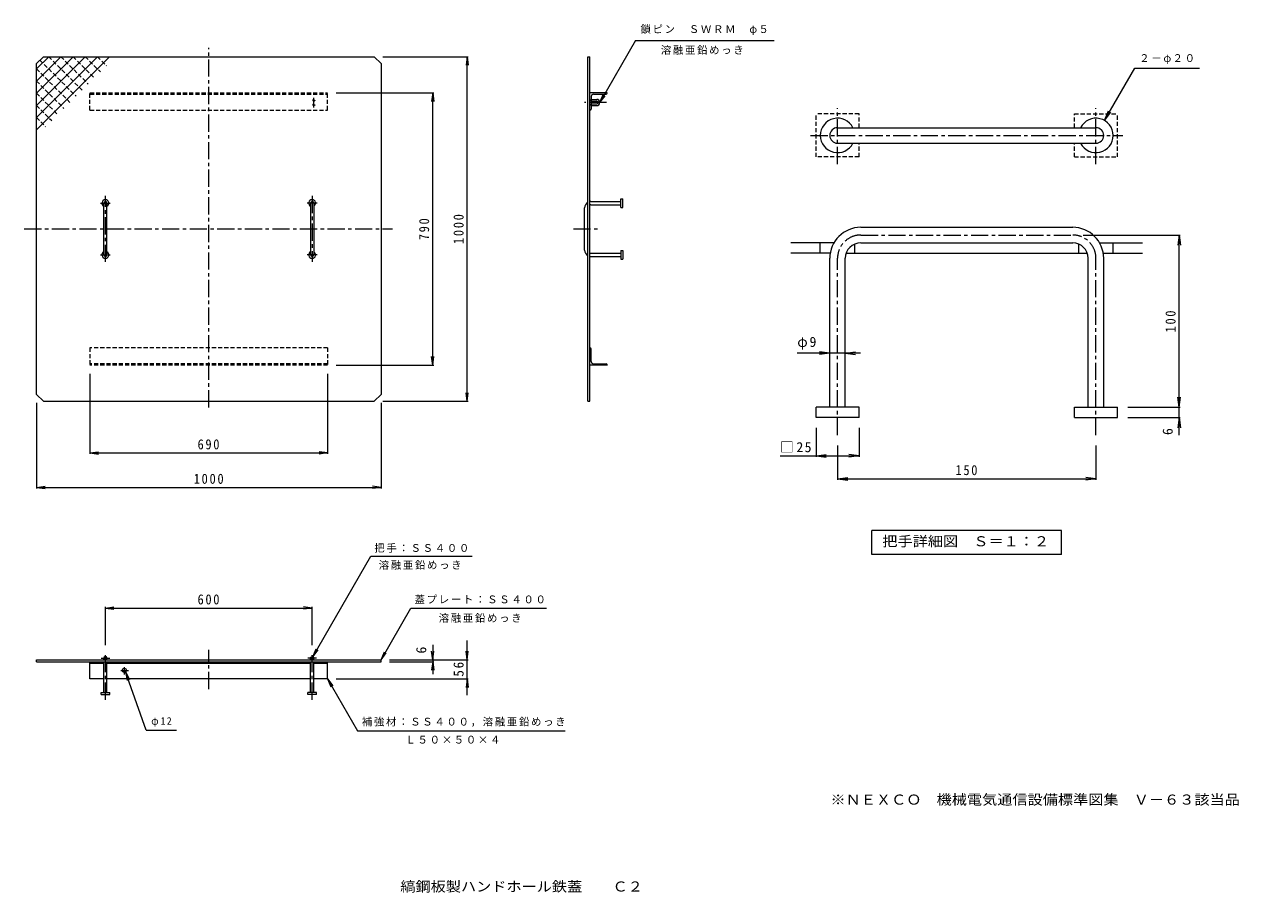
# Model space of a CAD drawing. Units: millimetres, scale not verified, with parts at other scales. Extents: x -1724 to 1801, y -1348 to 1173.
import ezdxf
from ezdxf.enums import TextEntityAlignment as Align

# ---------------------------------------------------------------- set-up
doc = ezdxf.new("R2010")
doc.units = ezdxf.units.MM
doc.header["$LTSCALE"] = 10
for name, pattern in [('CHAIN1', [8, 5, -1, 1, -1]), ('CHAIN2', [12, 9, -1, 1, -1]), ('DASHED1', [1.8, 1.2, -0.6])]:
    doc.linetypes.add(name, pattern=pattern)
for name, color, linetype, lineweight in [('C-0', 7, 'CHAIN2', 18), ('C-1', 2, 'Continuous', 18), ('C-2', 3, 'Continuous', 18), ('C-3', 4, 'Continuous', 18), ('C-4', 7, 'Continuous', 18), ('C-5', 7, 'Continuous', 18), ('C-6', 6, 'Continuous', 9), ('C-E', 7, 'Continuous', 18), ('D-2', 3, 'Continuous', 18), ('D-4', 7, 'Continuous', 18), ('D-6', 6, 'Continuous', 9)]:
    doc.layers.add(name, color=color, linetype=linetype, lineweight=lineweight)
doc.layers.add('F-4_F-4ﾚｲﾔ', color=2, linetype='Continuous')
doc.styles.add('ＭＳ ゴシック', font='')
doc.styles.get('ＭＳ ゴシック').set_extended_font_data('MS Gothic')

msp = doc.modelspace()

# ---------------------------------------------------------------- linework, layer by layer
at = {"layer": 'C-0'}
for p, q in [((-1444.07, -702.37), (-1421.63, -702.37)), ((-1433.41, -713.96), (-1433.41, -693.13))]:
    msp.add_line(p, q, dxfattribs=at)
at = {"layer": 'C-1', "linetype": 'DASHED1'}
for p, q in [((-1533.41, 973.63), (-843.41, 973.63)), ((-1533.41, 923.63), (-1533.41, 973.63)), ((-1533.41, 969.63), (-843.41, 969.63)), ((-843.41, 923.63), (-843.41, 973.63)), ((-1533.41, 923.63), (-843.41, 923.63)), ((-843.41, 233.63), (-1533.41, 233.63)), ((-1533.41, 233.63), (-1533.41, 183.63)), ((-843.41, 233.63), (-843.41, 183.63)), ((-843.41, 187.63), (-1533.41, 187.63)), ((-843.41, 183.63), (-1533.41, 183.63))]:
    msp.add_line(p, q, dxfattribs=at)
at = {"layer": 'C-1'}
for p, q in [((-32.41, 973.63), (-82.41, 973.63)), ((-78.41, 963.13), (-78.41, 926.63)), ((-71.91, 969.63), (-35.41, 969.63)), ((-32.41, 972.63), (-32.41, 973.63)), ((-81.41, 923.63), (-82.41, 923.63)), ((-81.41, 233.63), (-82.41, 233.63)), ((-78.41, 194.13), (-78.41, 230.63)), ((-32.41, 183.63), (-82.41, 183.63)), ((-71.91, 187.63), (-35.41, 187.63)), ((-32.41, 184.63), (-32.41, 183.63)), ((-1533.41, -727.37), (-1533.41, -677.37)), ((-1533.41, -681.37), (-1492.91, -681.37)), ((-1483.91, -681.37), (-892.91, -681.37)), ((-883.91, -681.37), (-843.41, -681.37)), ((-843.41, -727.37), (-843.41, -677.37)), ((-1492.91, -727.37), (-1533.41, -727.37)), ((-892.91, -727.37), (-1483.91, -727.37)), ((-843.41, -727.37), (-883.91, -727.37))]:
    msp.add_line(p, q, dxfattribs=at)
msp.add_circle((-1433.41, -702.37), 6, dxfattribs=at)
for centre, radius, start, end in [((-71.91, 963.13), 6.5, 90, 180), ((-35.41, 972.63), 3, 270, 0), ((-81.41, 926.63), 3, 270, 0), ((-81.41, 230.63), 3, 0, 90), ((-71.91, 194.13), 6.5, 180, 270), ((-35.41, 184.63), 3, 0, 90)]:
    msp.add_arc(centre, radius, start, end, dxfattribs=at)
at = {"layer": 'C-2', "linetype": 'CHAIN1'}
for p, q in [((-1188.41, 60.81), (-1188.41, 1103.98)), ((-1723.86, 578.63), (-655.1, 578.63)), ((-130.12, 578.63), (-51.76, 578.63)), ((-1188.41, -756.99), (-1188.41, -642.6))]:
    msp.add_line(p, q, dxfattribs=at)
at = {"layer": 'C-2'}
for p, q in [((-1688.41, 1058.63), (-1668.41, 1078.63)), ((-1688.41, 98.63), (-1688.41, 1058.63)), ((-1668.41, 1078.63), (-708.41, 1078.63)), ((-708.41, 1078.63), (-688.41, 1058.63)), ((-688.41, 1058.63), (-688.41, 98.63)), ((-88.41, 1078.63), (-82.41, 1078.63)), ((-88.41, 78.63), (-88.41, 1078.63)), ((-82.41, 78.63), (-82.41, 1078.63)), ((-1688.41, 98.63), (-1668.41, 78.63)), ((-1668.41, 78.63), (-708.41, 78.63)), ((-708.41, 78.63), (-688.41, 98.63)), ((-88.41, 78.63), (-82.41, 78.63)), ((-1688.41, -671.37), (-688.41, -671.37)), ((-1688.41, -677.37), (-1688.41, -671.37)), ((-1688.41, -677.37), (-688.41, -677.37)), ((-688.41, -677.37), (-688.41, -671.37))]:
    msp.add_line(p, q, dxfattribs=at)
at = {"layer": 'C-2', "color": 6, "lineweight": 9}
for p, q in [((-1688.41, 1043.27), (-1653.06, 1078.63)), ((-1688.41, 1007.92), (-1617.7, 1078.63)), ((-1688.41, 972.56), (-1582.35, 1078.63)), ((-1688.41, 937.21), (-1546.99, 1078.63)), ((-1688.41, 866.5), (-1476.28, 1078.63)), ((-1688.41, 901.85), (-1511.64, 1078.63))]:
    msp.add_line(p, q, dxfattribs=at)
at = {"layer": 'C-2', "color": 6, "linetype": 'DASHED1', "lineweight": 9}
for p, q in [((-1678.41, 1068.63), (-1573.51, 963.72)), ((-1653.06, 1078.63), (-1555.83, 981.4)), ((-1617.7, 1078.63), (-1538.15, 999.08)), ((-1582.35, 1078.63), (-1520.48, 1016.76)), ((-1546.99, 1078.63), (-1502.8, 1034.43)), ((-1511.64, 1078.63), (-1485.12, 1052.11)), ((-1688.41, 1043.27), (-1591.19, 946.05)), ((-1688.41, 1007.92), (-1608.86, 928.37)), ((-1688.41, 972.56), (-1626.54, 910.69)), ((-1688.41, 937.21), (-1644.22, 893.01)), ((-1688.41, 901.85), (-1661.9, 875.33))]:
    msp.add_line(p, q, dxfattribs=at)
at = {"layer": 'C-2'}
for centre, start, end in [((-1488.41, 653.63), 296.74321, 243.25679), ((-888.41, 653.63), 296.74321, 243.25679), ((-1488.41, 503.63), 116.74321, 63.25679), ((-888.41, 503.63), 116.74321, 63.25679)]:
    msp.add_arc(centre, 10, start, end, dxfattribs=at)
at = {"layer": 'C-3', "linetype": 'CHAIN2'}
msp.add_line((-883.41, 931.63), (-883.41, 959.63), dxfattribs=at)
at = {"layer": 'C-3'}
for p, q in [((-78.41, 949.63), (-78.41, 954.63)), ((-78.41, 954.63), (-62.38, 954.63)), ((-78.41, 949.63), (-62.39, 949.63)), ((-78.41, 936.63), (-78.41, 941.63)), ((-78.41, 941.63), (-62.41, 941.63)), ((-78.41, 936.63), (-62.41, 936.63))]:
    msp.add_line(p, q, dxfattribs=at)
at = {"layer": 'C-3', "linetype": 'CHAIN1'}
msp.add_line((-34.04, 945.63), (-97.45, 945.63), dxfattribs=at)
at = {"layer": 'C-3', "linetype": 'DASHED1'}
for centre in [(-883.41, 952.13), (-883.41, 939.13)]:
    msp.add_circle(centre, 2.5, dxfattribs=at)
at = {"layer": 'C-3'}
for radius, end in [(9, 90), (4, 89.65162)]:
    msp.add_arc((-62.41, 945.63), radius, 270, end, dxfattribs=at)
at = {"layer": 'C-4'}
for p, q in [((-683.41, 1078.63), (-435.41, 1078.63)), ((-438.41, 1078.63), (-441.68, 1053.84)), ((-438.41, 78.63), (-438.41, 1078.63)), ((-438.41, 1078.63), (-435.15, 1053.84)), ((-818.41, 973.63), (-535.41, 973.63)), ((-538.41, 973.63), (-541.68, 948.84)), ((-538.41, 183.63), (-538.41, 973.63)), ((-538.41, 973.63), (-535.15, 948.84)), ((-818.41, 183.63), (-535.41, 183.63)), ((-538.41, 183.63), (-541.68, 208.41)), ((-538.41, 183.63), (-535.15, 208.41)), ((-1533.41, 158.63), (-1533.41, -74.37)), ((-843.41, 158.63), (-843.41, -74.37)), ((-1688.41, 73.63), (-1688.41, -174.37)), ((-688.41, 73.63), (-688.41, -174.37)), ((-683.41, 78.63), (-435.41, 78.63)), ((-438.41, 78.63), (-441.68, 103.41)), ((-438.41, 78.63), (-435.15, 103.41)), ((-1533.41, -71.37), (-1508.63, -68.11)), ((-843.41, -71.37), (-868.2, -68.11)), ((-1533.41, -71.37), (-843.41, -71.37)), ((-1533.41, -71.37), (-1508.63, -74.64)), ((-843.41, -71.37), (-868.2, -74.64)), ((-1688.41, -171.37), (-1663.63, -168.11)), ((-1688.41, -171.37), (-688.41, -171.37)), ((-1688.41, -171.37), (-1663.63, -174.64)), ((-688.41, -171.37), (-713.2, -168.11)), ((-688.41, -171.37), (-713.2, -174.64)), ((-1488.41, -521.37), (-1463.63, -518.11)), ((-1488.41, -629.57), (-1488.41, -518.37)), ((-1488.41, -521.37), (-888.41, -521.37)), ((-1488.41, -521.37), (-1463.63, -524.64)), ((-888.41, -521.37), (-913.2, -518.11)), ((-888.41, -521.37), (-913.2, -524.64)), ((-888.41, -629.57), (-888.41, -518.37)), ((-538.41, -628.29), (-538.41, -713.28)), ((-438.41, -774.17), (-438.41, -615.88)), ((-538.41, -671.37), (-541.68, -646.59)), ((-538.41, -671.37), (-535.15, -646.59)), ((-438.41, -671.37), (-441.68, -646.59)), ((-438.41, -671.37), (-435.15, -646.59)), ((-663.41, -671.37), (-435.41, -671.37)), ((-663.41, -677.37), (-535.41, -677.37)), ((-538.41, -677.37), (-541.68, -702.16)), ((-538.41, -677.37), (-535.15, -702.16)), ((-818.41, -727.37), (-435.41, -727.37)), ((-438.41, -727.37), (-441.68, -752.16)), ((-438.41, -727.37), (-435.15, -752.16))]:
    msp.add_line(p, q, dxfattribs=at)
at = {"layer": 'C-5'}
for p, q in [((-53.41, 945.63), (-38.19, 965.46)), ((-1430.26, -706.91), (-1425.03, -731.35)), ((-1370.04, -876.17), (-1281.74, -876.17))]:
    msp.add_line(p, q, dxfattribs=at)
for points in [[(50.51, 1125.63), (-53.41, 945.63), (-43.85, 968.73)], [(-1370.04, -876.17), (-1430.26, -706.91), (-1418.88, -729.16)]]:
    msp.add_lwpolyline(points, dxfattribs=at)
at = {"layer": 'C-6', "linetype": 'CHAIN1'}
for p, q in [((-1488.41, 482.86), (-1488.41, 674.39)), ((-888.41, 674.39), (-888.41, 482.86)), ((-1502.57, 653.63), (-1474.44, 653.63)), ((-874.25, 653.63), (-902.39, 653.63)), ((-1502.57, 503.63), (-1474.44, 503.63)), ((-874.25, 503.63), (-902.39, 503.63)), ((-1501.14, -666.87), (-1475.89, -666.87)), ((-1488.41, -788.03), (-1488.41, -654.57)), ((-875.68, -666.87), (-900.93, -666.87)), ((-888.41, -788.03), (-888.41, -654.57))]:
    msp.add_line(p, q, dxfattribs=at)
at = {"layer": 'C-6'}
for p, q in [((-1492.91, 503.63), (-1492.91, 653.63)), ((-1483.91, 503.63), (-1483.91, 653.63)), ((-892.91, 653.63), (-892.91, 503.63)), ((-883.91, 653.63), (-883.91, 503.63)), ((-97.41, 517.13), (-97.41, 640.13)), ((-79.41, 658.13), (7.09, 658.13)), ((-79.41, 649.13), (7.09, 649.13)), ((7.09, 641.13), (7.09, 666.13)), ((7.09, 666.13), (13.09, 666.13)), ((7.09, 641.13), (13.09, 641.13)), ((13.09, 641.13), (13.09, 666.13)), ((-79.41, 508.13), (7.09, 508.13)), ((-79.41, 499.13), (7.09, 499.13)), ((7.09, 516.13), (7.09, 491.13)), ((7.09, 491.13), (13.09, 491.13)), ((-1492.91, -671.37), (-1492.91, -666.87)), ((-1483.91, -671.37), (-1483.91, -666.87)), ((-892.91, -671.37), (-892.91, -666.87)), ((-883.91, -671.37), (-883.91, -666.87)), ((-1492.91, -766.87), (-1492.91, -677.37)), ((-1483.91, -766.87), (-1483.91, -677.37)), ((-892.91, -766.87), (-892.91, -677.37)), ((-883.91, -766.87), (-883.91, -677.37)), ((-1500.91, -766.87), (-1475.91, -766.87)), ((-1500.91, -772.87), (-1500.91, -766.87)), ((-900.91, -772.87), (-900.91, -766.87)), ((-875.91, -766.87), (-900.91, -766.87)), ((-875.91, -772.87), (-900.91, -772.87)), ((-875.91, -772.87), (-875.91, -766.87))]:
    msp.add_line(p, q, dxfattribs=at)
for points in [[(7.09, 516.13), (13.09, 516.13), (13.09, 491.13)], [(-1500.91, -772.87), (-1475.91, -772.87), (-1475.91, -766.87)]]:
    msp.add_lwpolyline(points, dxfattribs=at)
msp.add_circle((-888.41, -666.87), 4.5, dxfattribs=at)
for centre, radius, start, end in [((-1488.41, 653.63), 4.5, 0, 180), ((-888.41, 653.63), 4.5, 7.01646, 180), ((-79.41, 640.13), 18, 119.99998, 180), ((-79.41, 640.13), 18, 90, 99.59406), ((-79.41, 640.13), 9, 90, 109.47121), ((-1488.41, 503.63), 4.5, 180, 0), ((-888.41, 503.63), 4.5, 180, 0), ((-79.41, 517.13), 18, 180, 240), ((-79.41, 517.13), 9, 250.52878, 270), ((-79.41, 517.13), 18, 260.40593, 270), ((-1488.41, -666.87), 4.5, 9.05301, 0)]:
    msp.add_arc(centre, radius, start, end, dxfattribs=at)
at = {"layer": 'C-E'}
for p, q in [((50.51, 1125.63), (452.59, 1125.63)), ((-886.16, -662.97), (-717.81, -371.37)), ((-717.81, -371.37), (-424.06, -371.37)), ((-688.41, -671.37), (-601.81, -521.37)), ((-601.81, -521.37), (-208.6, -521.37)), ((-886.16, -662.97), (-876.6, -639.88)), ((-886.16, -662.97), (-870.94, -643.14)), ((-688.41, -671.37), (-678.85, -648.27)), ((-688.41, -671.37), (-673.19, -651.54)), ((-843.41, -727.37), (-828.19, -747.21)), ((-843.41, -727.37), (-833.85, -750.47))]:
    msp.add_line(p, q, dxfattribs=at)
msp.add_lwpolyline([(-843.41, -727.37), (-756.81, -877.37), (-154.13, -877.37)], dxfattribs=at)
at = {"layer": 'D-2'}
for p, q in [((626.11, 538.54), (501.08, 538.54)), ((586.55, 508.54), (586.55, 538.54)), ((686.55, 508.54), (686.55, 535)), ((1336.55, 508.54), (1336.55, 535)), ((1397, 538.54), (1522.03, 538.54)), ((1436.55, 508.54), (1436.55, 538.54)), ((615.31, 508.54), (501.08, 508.54)), ((661.63, 508.54), (1361.48, 508.54)), ((1407.8, 508.54), (1522.03, 508.54))]:
    msp.add_line(p, q, dxfattribs=at)
for centre, start, end in [((636.55, 850.08), 26.74368, 333.2563), ((1386.55, 850.08), 206.74368, 153.2563)]:
    msp.add_arc(centre, 50, start, end, dxfattribs=at)
at = {"layer": 'D-4'}
for p, q in [((1411.55, 893.38), (1499.54, 1045.77)), ((1499.54, 1045.77), (1687.42, 1045.77)), ((1411.55, 893.38), (1423.04, 921.09)), ((1411.55, 893.38), (1429.82, 917.18)), ((1349.05, 561.04), (1631.07, 561.04)), ((1628.07, 561.04), (1624.15, 531.3)), ((1628.07, -19.37), (1628.07, 561.04)), ((1628.07, 561.04), (1631.98, 531.3)), ((703.46, 218.35), (519.69, 218.35)), ((614.05, 218.35), (584.31, 222.26)), ((614.05, 218.35), (584.31, 214.43)), ((659.05, 218.35), (688.8, 222.26)), ((659.05, 218.35), (688.8, 214.43)), ((1628.07, 61.04), (1624.15, 90.79)), ((1628.07, 61.04), (1631.98, 90.79)), ((1479.05, 61.04), (1631.07, 61.04)), ((574.05, 1.04), (574.05, -82.89)), ((699.05, 1.04), (699.05, -82.89)), ((1479.05, 31.04), (1631.07, 31.04)), ((1628.07, 31.04), (1624.15, 1.3)), ((1628.07, 31.04), (1631.98, 1.3)), ((636.55, -49.54), (636.55, -149.16)), ((1386.55, -49.54), (1386.55, -149.16)), ((469.6, -79.89), (699.05, -79.89)), ((574.05, -79.89), (603.8, -75.97)), ((574.05, -79.89), (603.8, -83.8)), ((699.05, -79.89), (669.31, -75.97)), ((699.05, -79.89), (669.31, -83.8)), ((636.55, -146.16), (666.3, -142.25)), ((636.55, -146.16), (1386.55, -146.16)), ((636.55, -146.16), (666.3, -150.08)), ((1386.55, -146.16), (1356.81, -142.25)), ((1386.55, -146.16), (1356.81, -150.08))]:
    msp.add_line(p, q, dxfattribs=at)
at = {"layer": 'D-4', "color": 2}
for points in [[(1286.55, -366.16), (1286.55, -296.16), (736.55, -296.16)], [(1286.55, -366.16), (736.55, -366.16), (736.55, -296.16)]]:
    msp.add_lwpolyline(points, dxfattribs=at)
at = {"layer": 'D-6', "linetype": 'CHAIN1'}
for p, q in [((636.55, 767.1), (636.55, 929.25)), ((1386.55, 767.1), (1386.55, 929.25)), ((558.08, 850.08), (1465.03, 850.08)), ((704.05, 561.04), (1319.05, 561.04)), ((636.55, -19.54), (636.55, 493.54)), ((1386.55, -19.54), (1386.55, 493.54))]:
    msp.add_line(p, q, dxfattribs=at)
at = {"layer": 'D-6', "linetype": 'DASHED1'}
for p, q in [((574.05, 787.58), (574.05, 912.58)), ((699.05, 912.58), (574.05, 912.58)), ((699.05, 872.58), (699.05, 912.58)), ((1324.05, 872.58), (1324.05, 912.58)), ((1324.05, 912.58), (1449.05, 912.58)), ((1449.05, 787.58), (1449.05, 912.58)), ((699.05, 787.58), (699.05, 827.58)), ((1324.05, 787.58), (1324.05, 827.58)), ((699.05, 787.58), (574.05, 787.58)), ((1324.05, 787.58), (1449.05, 787.58))]:
    msp.add_line(p, q, dxfattribs=at)
at = {"layer": 'D-6'}
for p, q in [((636.55, 872.58), (1386.55, 872.58)), ((636.55, 827.58), (1386.55, 827.58)), ((704.05, 583.54), (1319.05, 583.54)), ((704.05, 538.54), (1319.05, 538.54)), ((614.05, 61.04), (614.05, 493.54)), ((659.05, 61.04), (659.05, 493.54)), ((1364.05, 61.04), (1364.05, 493.54)), ((1409.05, 61.04), (1409.05, 493.54)), ((574.05, 31.04), (574.05, 61.04)), ((699.05, 61.04), (574.05, 61.04)), ((699.05, 31.04), (699.05, 61.04)), ((1324.05, 61.04), (1449.05, 61.04)), ((1324.05, 31.04), (1324.05, 61.04)), ((699.05, 31.04), (574.05, 31.04))]:
    msp.add_line(p, q, dxfattribs=at)
msp.add_lwpolyline([(1324.05, 31.04), (1449.05, 31.04), (1449.05, 61.04)], dxfattribs=at)
for centre, radius, start, end in [((636.55, 850.08), 22.5, 90, 270), ((1386.55, 850.08), 22.5, 270, 90), ((704.05, 493.54), 90, 90, 180), ((1319.05, 493.54), 90, 0, 90), ((704.05, 493.54), 45, 90, 180), ((1319.05, 493.54), 45, 0, 90)]:
    msp.add_arc(centre, radius, start, end, dxfattribs=at)
at = {"layer": 'D-6', "linetype": 'CHAIN1'}
for centre, start, end in [((704.05, 493.54), 90, 180), ((1319.05, 493.54), 0, 90)]:
    msp.add_arc(centre, 67.5, start, end, dxfattribs=at)

# ---------------------------------------------------------------- texts
at = {"layer": 'C-4', "color": 2, "style": 'ＭＳ ゴシック'}
msp.add_text('6', height=29.33, rotation=90, dxfattribs=at).set_placement((-548.41, -653.52), align=Align.BOTTOM_LEFT)
at = {"layer": 'C-4', "color": 2, "style": 'ＭＳ ゴシック', "width": 1.1}
msp.add_text('※ＮＥＸＣＯ\u3000機械電気通信設備標準図集\u3000Ｖ－６３該当品', height=29.33, dxfattribs=at).set_placement((616.02, -1100.85), align=Align.BOTTOM_LEFT)
at = {"layer": 'C-4', "color": 2, "char_height": 29.33, "attachment_point": 7, "rotation": 90, "style": 'ＭＳ ゴシック'}
for s, insert in [('\\T1.27;\\W0.9;790', (-548.41, 546.13)), ('\\T1.28;\\W0.9;1000', (-448.41, 534.88)), ('\\T1.27;\\W0.95;56', (-448.41, -720.62))]:
    msp.add_mtext(s, dxfattribs=dict(at, insert=insert))
at = {"layer": 'C-4', "color": 2, "char_height": 29.33, "attachment_point": 7, "style": 'ＭＳ ゴシック'}
for s, insert in [('\\T1.27;\\W0.9;690', (-1220.91, -61.37)), ('\\T1.28;\\W0.9;1000', (-1232.16, -161.37)), ('\\T1.27;\\W0.9;600', (-1220.91, -511.37))]:
    msp.add_mtext(s, dxfattribs=dict(at, insert=insert))
at = {"layer": 'C-5', "insert": (-1355.45, -866.19), "char_height": 21.99, "attachment_point": 7, "style": 'ＭＳ ゴシック'}
msp.add_mtext('\\T1.26;\\W0.95;φ12', dxfattribs=at)
at = {"layer": 'C-E', "char_height": 21.99, "attachment_point": 7, "style": 'ＭＳ ゴシック'}
for s, insert in [('\\T1.17;鎖ピン\u3000ＳＷＲＭ\u3000φ５', (64.62, 1141.49)), ('\\T1.17;溶融亜鉛めっき', (123.63, 1084.31)), ('\\T1.17;把手：ＳＳ４００', (-707.92, -360.84)), ('\\T1.17;溶融亜鉛めっき', (-695.1, -410.29)), ('\\T1.17;蓋プレート：ＳＳ４００', (-590.89, -508.95)), ('\\T1.17;溶融亜鉛めっき', (-521.06, -564.28)), ('\\T1.17;補強材：ＳＳ４００，溶融亜鉛めっき', (-744.13, -865.82)), ('\\T1.17;Ｌ５０×５０×４', (-617.58, -915.12))]:
    msp.add_mtext(s, dxfattribs=dict(at, insert=insert))
at = {"layer": 'D-4', "color": 2, "style": 'ＭＳ ゴシック'}
msp.add_text('6', height=29.33, rotation=90, dxfattribs=at).set_placement((1618.07, -19.37), align=Align.BOTTOM_LEFT)
at = {"layer": 'D-4', "color": 2, "style": 'ＭＳ ゴシック', "width": 1.1}
msp.add_text('把手詳細図\u3000Ｓ＝１：２', height=29.33, dxfattribs=at).set_placement((766.55, -351.16), align=Align.BOTTOM_LEFT)
at = {"layer": 'D-4', "insert": (1512.17, 1057.35), "char_height": 21.99, "attachment_point": 7, "style": 'ＭＳ ゴシック'}
msp.add_mtext('\\T1.17;２－φ２０', dxfattribs=at)
at = {"layer": 'D-4', "color": 2, "insert": (1618.07, 278.54), "char_height": 29.33, "attachment_point": 7, "rotation": 90, "style": 'ＭＳ ゴシック'}
msp.add_mtext('\\T1.27;\\W0.9;100', dxfattribs=at)
at = {"layer": 'D-4', "color": 2, "char_height": 29.33, "attachment_point": 7, "style": 'ＭＳ ゴシック'}
for s, insert in [('\\T1.17;φ9', (519.69, 228.35)), ('\\T1.19;□25', (469.6, -69.89)), ('\\T1.27;\\W0.9;150', (979.05, -136.16))]:
    msp.add_mtext(s, dxfattribs=dict(at, insert=insert))
at = {"layer": 'F-4_F-4ﾚｲﾔ', "style": 'ＭＳ ゴシック', "width": 1.1}
msp.add_text('縞鋼板製ハンドホール鉄蓋\u3000\u3000Ｃ２', height=29.33, dxfattribs=at).set_placement((-632.5, -1353.11), align=Align.BOTTOM_LEFT)

doc.saveas('drawing.dxf')
